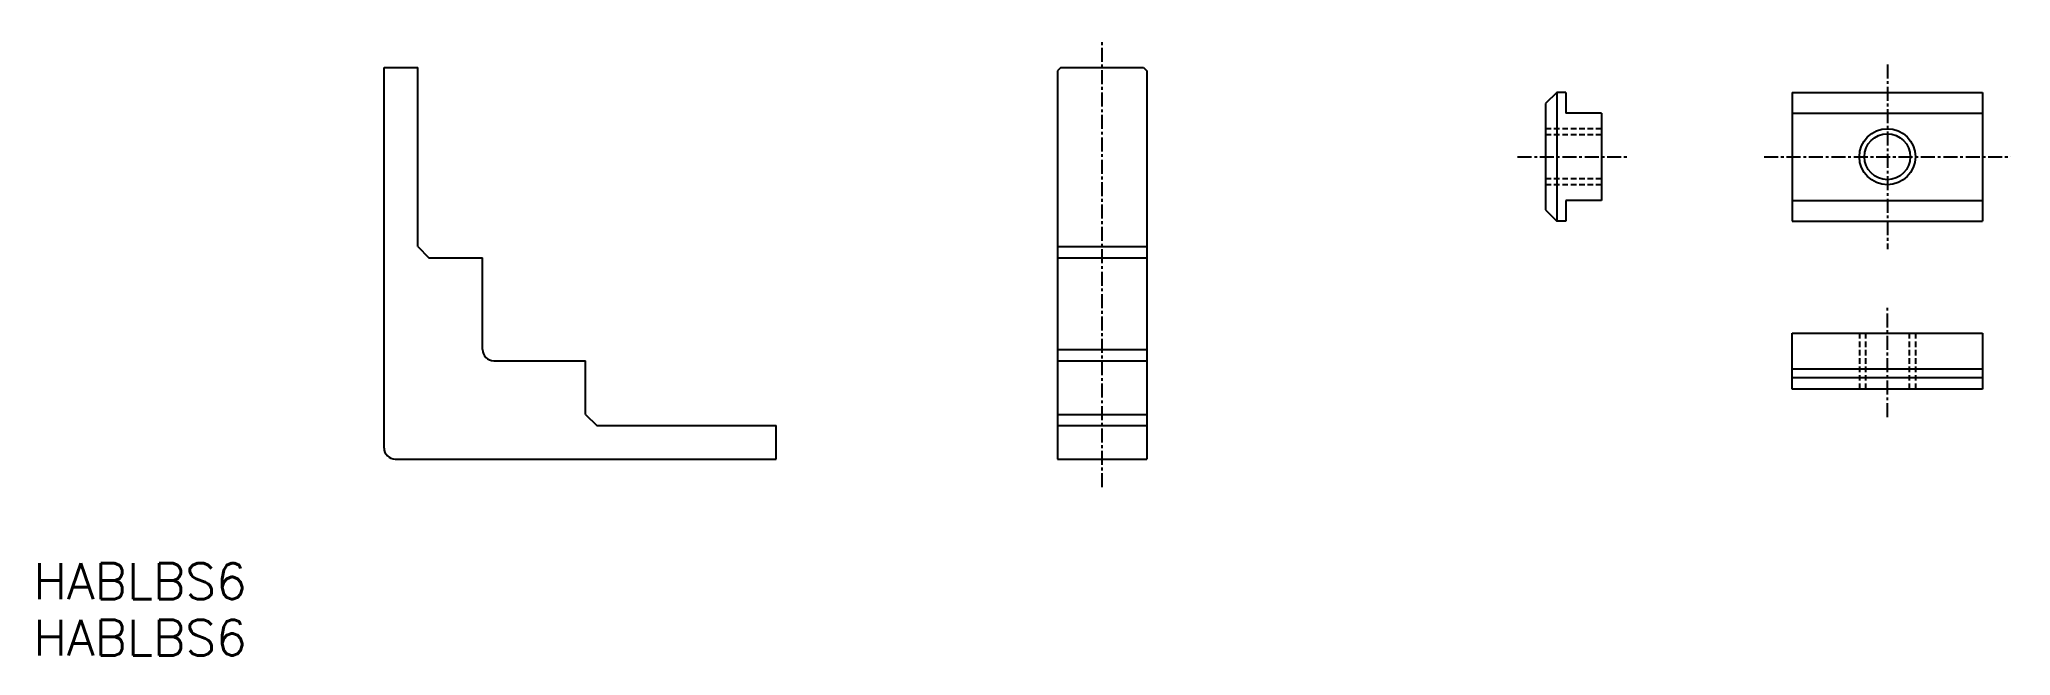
# Model space of a CAD drawing. Extents: x -31 to 145, y -18 to 38.
import ezdxf

# ---------------------------------------------------------------- set-up
doc = ezdxf.new("R2010")
doc.units = 0
doc.linetypes.add('CENTER', pattern=[2, 1.25, -0.25, 0.25, -0.25])
doc.linetypes.add('DASHED', pattern=[0.75, 0.5, -0.25])
doc.layers.get('0').update_dxf_attribs({"linetype": 'CONTINUOUS'})
doc.layers.add('CENTER', color=1, linetype='CENTER')
doc.styles.get("Standard").update_dxf_attribs({"font": 'txt.shx', "bigfont": 'bigfont.shx'})

msp = doc.modelspace()

# ---------------------------------------------------------------- linework, layer by layer
at = {"color": 7, "linetype": 'CONTINUOUS'}
for p, q in [((0, 1), (0, 35)), ((0, 35), (3, 35)), ((3, 19), (3, 35)), ((60.42, 35), (60.12, 34.7)), ((60.12, 34.7), (60.12, 0)), ((60.42, 35), (67.82, 35)), ((67.82, 35), (68.12, 34.7)), ((68.12, 34.7), (68.12, 0)), ((104.72, 32.77), (103.72, 31.77)), ((103.72, 31.77), (103.72, 22.27)), ((105.52, 32.77), (104.72, 32.77)), ((104.72, 32.77), (104.72, 21.27)), ((105.52, 32.77), (105.52, 30.92)), ((125.74, 32.77), (125.74, 21.27)), ((125.74, 32.77), (142.74, 32.77)), ((142.74, 32.77), (142.74, 21.27)), ((108.72, 30.92), (105.52, 30.92)), ((108.72, 30.92), (108.72, 23.12)), ((125.74, 30.92), (142.74, 30.92)), ((105.52, 23.12), (105.52, 21.27)), ((108.72, 23.12), (105.52, 23.12)), ((125.74, 23.12), (142.74, 23.12)), ((103.72, 22.27), (104.72, 21.27)), ((105.52, 21.27), (104.72, 21.27)), ((125.74, 21.27), (142.74, 21.27)), ((3, 19), (4, 18)), ((4, 18), (8.8, 18)), ((8.8, 9.8), (8.8, 18)), ((60.12, 19), (68.12, 19)), ((60.12, 18), (68.12, 18)), ((125.74, 11.27), (142.74, 11.27)), ((125.74, 6.27), (125.74, 11.27)), ((142.74, 11.27), (142.74, 6.27)), ((60.12, 9.8), (68.12, 9.8)), ((9.8, 8.8), (18, 8.8)), ((18, 4), (18, 8.8)), ((60.12, 8.8), (68.12, 8.8)), ((125.74, 8.07), (142.74, 8.07)), ((142.74, 7.27), (125.74, 7.27)), ((142.74, 6.27), (125.74, 6.27)), ((18, 4), (19, 3)), ((60.12, 4), (68.12, 4)), ((19, 3), (35, 3)), ((35, 0), (35, 3)), ((60.12, 3), (68.12, 3)), ((1, 0), (35, 0)), ((60.12, 0), (68.12, 0))]:
    msp.add_line(p, q, dxfattribs=at)
at = {"color": 3, "linetype": 'DASHED'}
for p, q in [((108.72, 29.52), (103.72, 29.52)), ((108.72, 28.98), (103.72, 28.98)), ((108.72, 25.06), (103.72, 25.06)), ((108.72, 24.52), (103.72, 24.52)), ((131.74, 11.27), (131.74, 6.27)), ((132.29, 11.27), (132.29, 6.27)), ((136.2, 11.27), (136.2, 6.27)), ((136.74, 11.27), (136.74, 6.27))]:
    msp.add_line(p, q, dxfattribs=at)
at = {"color": 3, "linetype": 'CONTINUOUS'}
msp.add_circle((134.24, 27.02), 2.5, dxfattribs=at)
at = {"color": 7, "linetype": 'CONTINUOUS'}
msp.add_circle((134.24, 27.02), 2.05, dxfattribs=at)
for centre in [(9.8, 9.8), (1, 1)]:
    msp.add_arc(centre, 1, 180, 270, dxfattribs=at)
at = {"layer": 'CENTER', "color": 1, "linetype": 'CENTER'}
for p, q in [((64.12, -2.5), (64.12, 37.5)), ((134.24, 35.27), (134.24, 18.77)), ((101.22, 27.02), (111.22, 27.02)), ((123.24, 27.02), (145.24, 27.02)), ((134.24, 3.77), (134.24, 13.77))]:
    msp.add_line(p, q, dxfattribs=at)

# ---------------------------------------------------------------- texts
at = {"color": 7, "linetype": 'CONTINUOUS'}
for p in [(-31.33, -12.5), (-31.33, -17.54)]:
    msp.add_text('HABLBS6', height=3.2, dxfattribs=at).set_placement(p)

doc.saveas('drawing.dxf')
